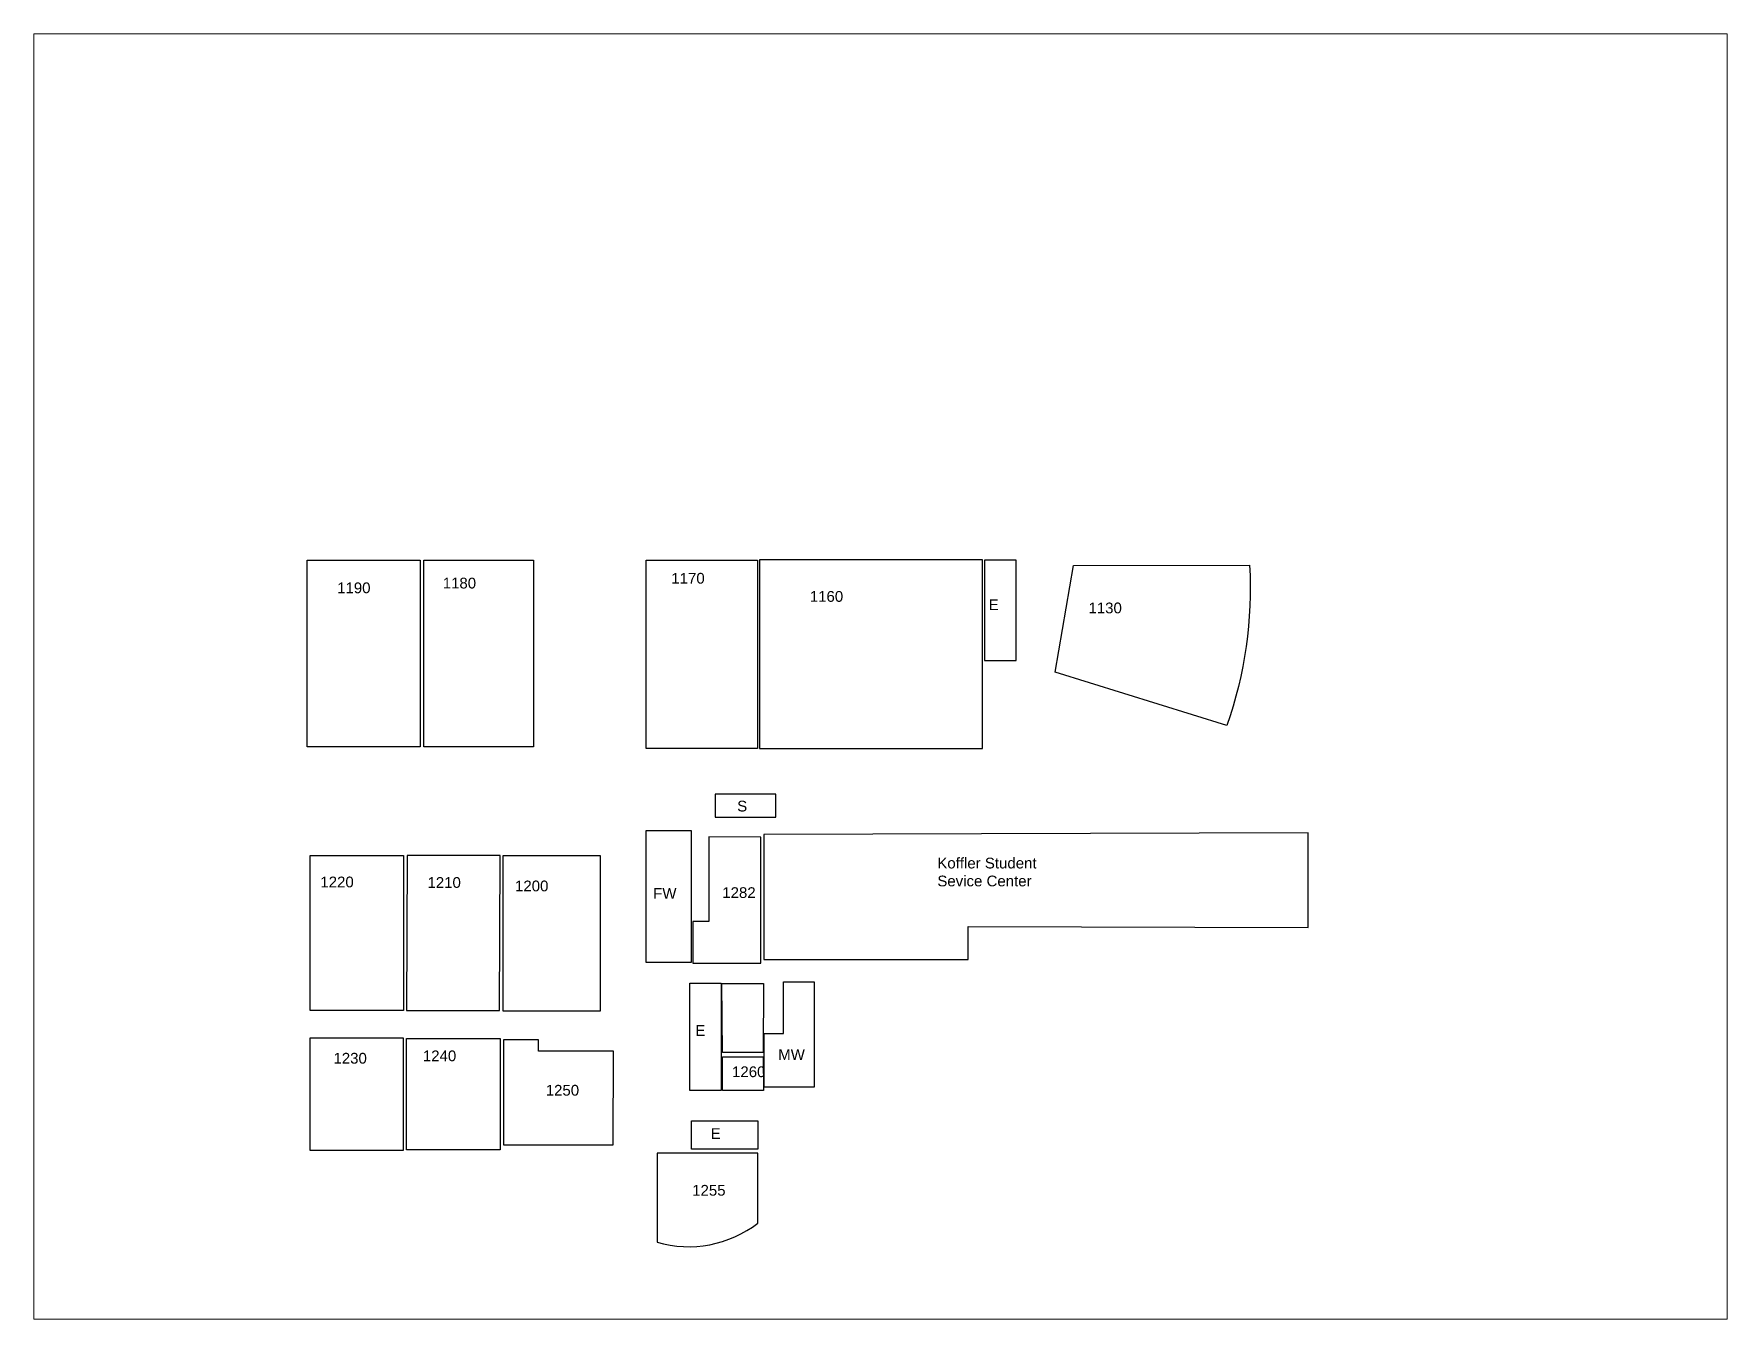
# Paper-space layout 'Layout1' of a CAD drawing. Header units: metres. Extents: x 26 to 231, y 20 to 176.
# The model-space entities are those that its viewports show. They can reach past a viewport. Long polylines and large blocks are cut down to what shows.
import ezdxf

# ---------------------------------------------------------------- set-up
doc = ezdxf.new("R2010")
doc.units = ezdxf.units.M
doc.styles.add('Annotative', font='arial.ttf')
doc.styles.get("Standard").update_dxf_attribs({"font": 'arial.ttf', "height": 1})

msp = doc.modelspace()

# ---------------------------------------------------------------- linework, layer by layer
for points in [[(6.26, 70.41), (16.78, 70.41), (16.78, 53.02), (6.26, 53.02)], [(17.11, 70.41), (27.34, 70.41), (27.34, 53.02), (17.11, 53.02)], [(37.81, 70.41), (48.19, 70.41), (48.19, 52.86), (37.81, 52.86)], [(48.37, 52.86), (69.12, 52.86), (69.12, 70.44), (48.37, 70.44)], [(72.27, 70.39), (69.32, 70.39), (69.32, 61.05), (72.27, 61.05)], [(49.88, 48.62), (44.23, 48.62), (44.23, 46.47), (49.88, 46.47)], [(37.81, 45.24), (42, 45.24), (42, 32.96), (37.81, 32.96)], [(6.54, 42.91), (15.24, 42.91), (15.24, 28.48), (6.54, 28.48)], [(15.51, 28.49), (24.17, 28.49), (24.22, 42.91), (15.56, 42.91)], [(24.5, 42.91), (33.53, 42.91), (33.53, 28.43), (24.5, 28.43)], [(41.87, 31.02), (44.8, 31.02), (44.8, 21.04), (41.87, 21.04)], [(44.87, 31), (48.73, 31), (48.72, 24.58), (44.91, 24.58)], [(6.54, 25.95), (15.19, 25.95), (15.19, 15.46), (6.54, 15.46)], [(15.52, 25.87), (24.22, 25.87), (24.22, 15.54), (15.52, 15.54)], [(44.91, 24.19), (48.71, 24.19), (48.73, 21.04), (44.92, 21.04)], [(42.03, 18.23), (48.22, 18.23), (48.22, 15.59), (42.03, 15.59)]]:
    msp.add_lwpolyline(points, close=True)
for points in [[(77.61, 69.9), (93.99, 69.93, -0.09903), (91.86, 55.01), (75.9, 59.98), (77.61, 69.9)], [(38.83, 15.23), (38.83, 6.92, 0.2383), (48.22, 8.71), (48.22, 15.23), (38.83, 15.23)]]:
    msp.add_lwpolyline(points, format="xyb")
for points in [[(43.66, 44.65), (43.66, 36.77), (42.16, 36.77), (42.16, 32.88), (48.5, 32.88), (48.5, 44.63), (43.66, 44.65)], [(48.78, 44.88), (48.78, 33.24), (67.79, 33.24), (67.79, 36.32), (99.43, 36.21), (99.43, 45.03), (48.78, 44.88)], [(50.6, 31.17), (53.47, 31.17), (53.47, 21.37), (48.79, 21.37), (48.81, 26.36), (50.6, 26.36), (50.6, 31.17)], [(24.55, 25.77), (24.55, 16), (34.76, 16), (34.79, 24.72), (27.78, 24.72), (27.78, 25.76), (24.55, 25.77)]]:
    msp.add_lwpolyline(points)

# ---------------------------------------------------------------- texts
at = {"char_height": 1, "attachment_point": 1}
for s, width, gutter_width, insert in [('1190', 5.7305, 12.5, (9.05, 68.32)), ('1180', 5.514, 12.5, (18.88, 68.76)), ('1170', 5.4746, 12.5, (40.16, 69.21)), ('1160', 7.0608, 12.5, (53.05, 67.52)), ('E', 1.772, 5, (69.7, 66.75)), ('1130', 5.9351, 12.5, (78.99, 66.45)), ('S', 2.3792, 5, (46.29, 48.01)), ('Koffler Student Sevice Center', 11.285, 5, (64.92, 42.71)), ('1210', 3.1809, 5, (17.46, 40.9)), ('1200', 5.6989, 5, (25.61, 40.58)), ('FW', 3.0443, 5, (38.47, 39.89)), ('1282', 3.2375, 5, (44.9, 39.96)), ('E', 1.95, 5, (42.39, 27.13)), ('1230', 3.664, 5, (8.71, 24.55)), ('1240', 4.1188, 5, (17.03, 24.77)), ('MW', 3.3504, 5, (50.11, 24.89)), ('1260', 1.7652, 5, (45.81, 23.29)), ('1250', 3.5868, 5, (28.47, 21.57)), ('E', 2.5071, 5, (43.82, 17.54)), ('1255', 3.5926, 5, (42.1, 12.26))]:
    msp.add_mtext_dynamic_manual_height_columns(s, width=width, gutter_width=gutter_width, heights=[0], dxfattribs=dict(at, insert=insert))
at = {"insert": (7.49, 40.95), "char_height": 1, "attachment_point": 1, "style": 'Annotative'}
msp.add_mtext_dynamic_manual_height_columns('1220', width=5.7086, gutter_width=12.5, heights=[0], dxfattribs=at)

psp = doc.layouts.get("Layout1")

# ---------------------------------------------------------------- viewports
at = {"layer": '0'}
psp.add_viewport(center=(128.5, 97.5), size=(205.6, 156), view_center_point=(59.63, 59.57), view_height=119.5944, dxfattribs=at)

doc.saveas('drawing.dxf')
